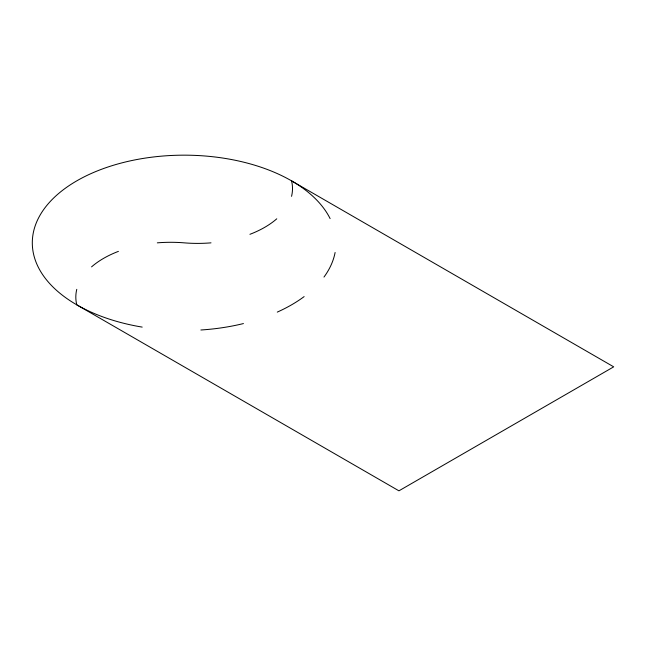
<?xml version="1.0" encoding="UTF-8"?>
<svg xmlns="http://www.w3.org/2000/svg" width="646" height="646" viewBox="0 0 646 646"><rect width="100%" height="100%" fill="white"/><g stroke="black" fill="none" stroke-linecap="round" stroke-linejoin="round"><path stroke-width="0.97" d="M335.104 252.489A151.867 87.678 0 0 1 323.977 277.069M304.129 296.603A151.867 87.678 0 0 1 277.279 312.107M243.445 323.565A151.867 87.678 0 0 1 200.874 329.993M142.193 327.102A151.867 87.678 0 0 1 76.777 180.848A151.867 87.678 0 0 1 330.114 218.606M291.548 196.344A94.914 54.797 0 0 0 291.548 180.848L613.7 366.839L398.929 490.831L76.777 304.839A94.914 54.797 0 0 1 76.777 289.343M276.771 218.808A94.914 54.797 0 0 1 249.921 234.312M211.008 242.848A94.914 54.797 0 0 1 184.167 242.848A94.914 54.797 0 0 0 157.317 242.848M91.562 266.879A94.914 54.797 0 0 1 118.404 251.375"/></g></svg>
